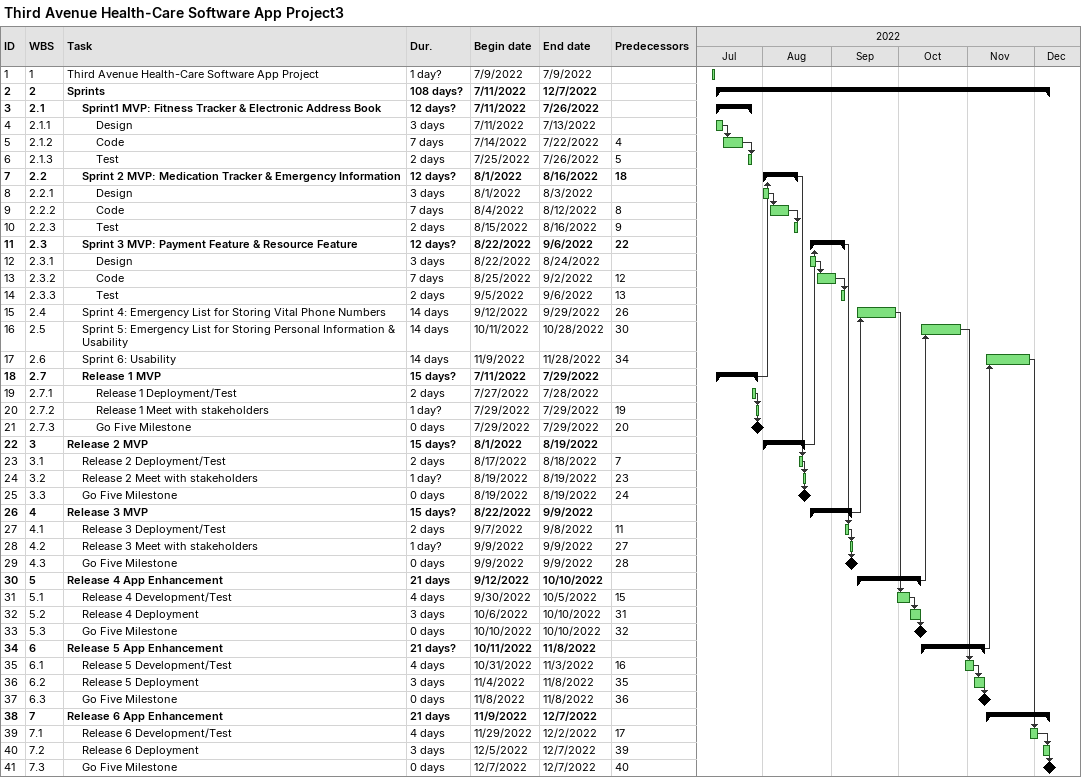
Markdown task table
Third Avenue Health-Care Software App Project3

| ID | WBS | Task | Duration | Start | Finish | Predecessors |
|---|---|---|---|---|---|---|
| 1 | 1 | Third Avenue Health-Care Software App Project | 1d? | 2022-07-09 | 2022-07-09 |  |
| 2 | 2 | **Sprints** | 108d? | 2022-07-11 | 2022-12-07 |  |
| 3 | 2.1 | **Sprint1 MVP: Fitness Tracker & Electronic Address Book** | 12d? | 2022-07-11 | 2022-07-26 |  |
| 4 | 2.1.1 | Design | 3d | 2022-07-11 | 2022-07-13 |  |
| 5 | 2.1.2 | Code | 7d | 2022-07-14 | 2022-07-22 | 4 |
| 6 | 2.1.3 | Test | 2d | 2022-07-25 | 2022-07-26 | 5 |
| 7 | 2.2 | **Sprint 2 MVP: Medication Tracker & Emergency Information** | 12d? | 2022-08-01 | 2022-08-16 | 18 |
| 8 | 2.2.1 | Design | 3d | 2022-08-01 | 2022-08-03 |  |
| 9 | 2.2.2 | Code | 7d | 2022-08-04 | 2022-08-12 | 8 |
| 10 | 2.2.3 | Test | 2d | 2022-08-15 | 2022-08-16 | 9 |
| 11 | 2.3 | **Sprint 3 MVP: Payment Feature & Resource Feature** | 12d? | 2022-08-22 | 2022-09-06 | 22 |
| 12 | 2.3.1 | Design | 3d | 2022-08-22 | 2022-08-24 |  |
| 13 | 2.3.2 | Code | 7d | 2022-08-25 | 2022-09-02 | 12 |
| 14 | 2.3.3 | Test | 2d | 2022-09-05 | 2022-09-06 | 13 |
| 15 | 2.4 | Sprint 4: Emergency List for Storing Vital Phone Numbers | 14d | 2022-09-12 | 2022-09-29 | 26 |
| 16 | 2.5 | Sprint 5: Emergency List for Storing Personal Information & Usability | 14d | 2022-10-11 | 2022-10-28 | 30 |
| 17 | 2.6 | Sprint 6: Usability | 14d | 2022-11-09 | 2022-11-28 | 34 |
| 18 | 2.7 | **Release 1 MVP** | 15d? | 2022-07-11 | 2022-07-29 |  |
| 19 | 2.7.1 | Release 1 Deployment/Test | 2d | 2022-07-27 | 2022-07-28 |  |
| 20 | 2.7.2 | Release 1 Meet with stakeholders | 1d? | 2022-07-29 | 2022-07-29 | 19 |
| 21 | 2.7.3 | Go Five Milestone | 0d | 2022-07-29 | 2022-07-29 | 20 |
| 22 | 3 | **Release 2 MVP** | 15d? | 2022-08-01 | 2022-08-19 |  |
| 23 | 3.1 | Release 2 Deployment/Test | 2d | 2022-08-17 | 2022-08-18 | 7 |
| 24 | 3.2 | Release 2 Meet with stakeholders | 1d? | 2022-08-19 | 2022-08-19 | 23 |
| 25 | 3.3 | Go Five Milestone | 0d | 2022-08-19 | 2022-08-19 | 24 |
| 26 | 4 | **Release 3 MVP** | 15d? | 2022-08-22 | 2022-09-09 |  |
| 27 | 4.1 | Release 3 Deployment/Test | 2d | 2022-09-07 | 2022-09-08 | 11 |
| 28 | 4.2 | Release 3 Meet with stakeholders | 1d? | 2022-09-09 | 2022-09-09 | 27 |
| 29 | 4.3 | Go Five Milestone | 0d | 2022-09-09 | 2022-09-09 | 28 |
| 30 | 5 | **Release 4 App Enhancement** | 21d | 2022-09-12 | 2022-10-10 |  |
| 31 | 5.1 | Release 4 Development/Test | 4d | 2022-09-30 | 2022-10-05 | 15 |
| 32 | 5.2 | Release 4 Deployment | 3d | 2022-10-06 | 2022-10-10 | 31 |
| 33 | 5.3 | Go Five Milestone | 0d | 2022-10-10 | 2022-10-10 | 32 |
| 34 | 6 | **Release 5 App Enhancement** | 21d? | 2022-10-11 | 2022-11-08 |  |
| 35 | 6.1 | Release 5 Development/Test | 4d | 2022-10-31 | 2022-11-03 | 16 |
| 36 | 6.2 | Release 5 Deployment | 3d | 2022-11-04 | 2022-11-08 | 35 |
| 37 | 6.3 | Go Five Milestone | 0d | 2022-11-08 | 2022-11-08 | 36 |
| 38 | 7 | **Release 6 App Enhancement** | 21d | 2022-11-09 | 2022-12-07 |  |
| 39 | 7.1 | Release 6 Development/Test | 4d | 2022-11-29 | 2022-12-02 | 17 |
| 40 | 7.2 | Release 6 Deployment | 3d | 2022-12-05 | 2022-12-07 | 39 |
| 41 | 7.3 | Go Five Milestone | 0d | 2022-12-07 | 2022-12-07 | 40 |
